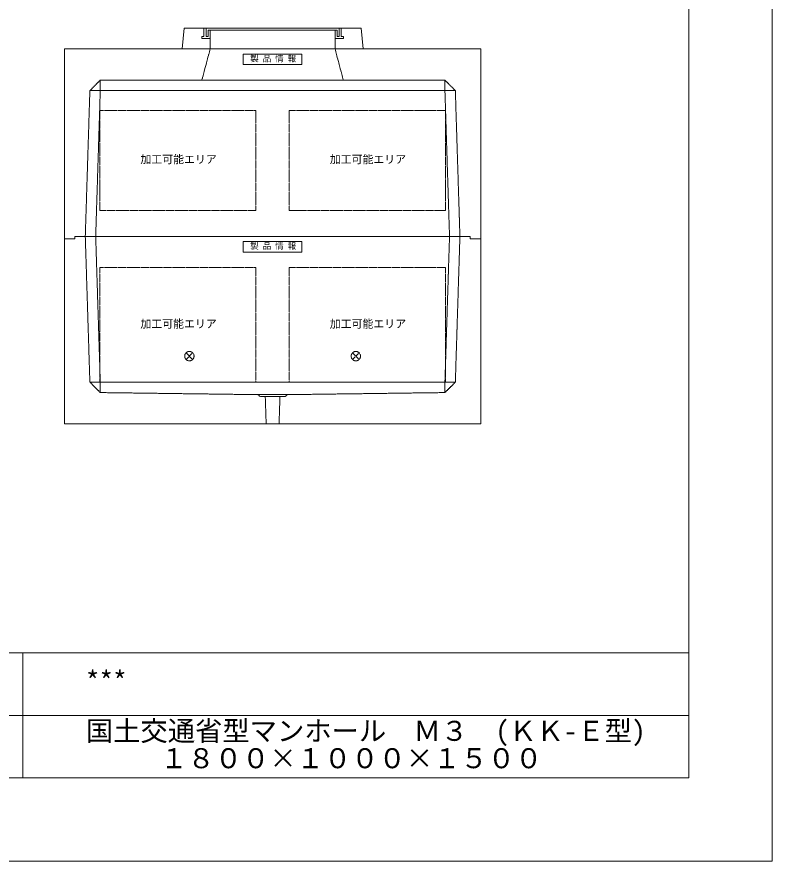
# Model space of a CAD drawing. Units: millimetres, scale not verified. Extents: x -5940 to 5940, y -4200 to 4200.
# Drawn here: x 2311 to 5940, y -4200 to -146 of the extents above; entities that cross this region are included whole.
import ezdxf
from ezdxf.enums import TextEntityAlignment as Align

# ---------------------------------------------------------------- set-up
doc = ezdxf.new("R2010")
doc.units = ezdxf.units.MM
doc.header["$LTSCALE"] = 20
doc.linetypes.add('LONG_DASHED1', pattern=[7, 6, -1])
doc.linetypes.add('LONG_DOUBLE_CHAIN', pattern=[21.8, 18, -1, 0.6, -0.6, 0.6, -1])
for name, color, linetype, lineweight in [('0-0_D-TTL', 7, 'Continuous', 9), ('0-1_Defpoints', 7, 'Continuous', 9), ('0-2_D-TTL-FRAM1', 134, 'Continuous', 9), ('0-3_D-TTL-TXT', 7, 'Continuous', 9), ('0-5_D-STR-STR5', 1, 'LONG_DOUBLE_CHAIN', 9), ('0-8_D-STR', 7, 'LONG_DASHED1', 9), ('0-9_D-STR-STR1', 7, 'LONG_DASHED1', 9), ('0-A_D-STR-STR4', 134, 'LONG_DASHED1', 9)]:
    doc.layers.add(name, color=color, linetype=linetype, lineweight=lineweight)
doc.styles.add('ＭＳ ゴシック', font='')
doc.styles.get('ＭＳ ゴシック').set_extended_font_data('MS Gothic')

# ---------------------------------------------------------------- blocks, each defined once
blk = doc.blocks.new('A$C4DE05FD1')
at = {"layer": '0-0_D-TTL', "color": 134}
for p in [(114800, 76000), (4000, 4000)]:
    blk.add_line(p, (114800, 4000), dxfattribs=at)
at = {"layer": '0-1_Defpoints', "color": 134}
for p in [(118800, 84000), (0, 0)]:
    blk.add_line(p, (118800, 0), dxfattribs=at)
at = {"layer": '0-2_D-TTL-FRAM1'}
for p, q in [((38800, 10000), (114800, 10000)), ((82800, 10000), (82800, 4000)), ((64800, 7000), (114800, 7000))]:
    blk.add_line(p, q, dxfattribs=at)
blk = doc.blocks.new('A$C3FC15DFF')
at = {"layer": '0-9_D-STR-STR1', "linetype": 'Continuous'}
blk.add_lwpolyline([(-2820, 0), (2820, 0), (2820, -1000), (-2820, -1000)], close=True, dxfattribs=at)
at = {"layer": '0-9_D-STR-STR1', "style": 'ＭＳ ゴシック'}
blk.add_text('製 品 情 報', height=577.3, dxfattribs=at).set_placement((-2149.6, -882.5), align=Align.BOTTOM_LEFT)
blk = doc.blocks.new('A$C221B75DC')
at = {"layer": '0-5_D-STR-STR5'}
for points in [[(-16600, 12100), (-1600, 12100), (-1600, 2500), (-16600, 2500)], [(16600, 12100), (1600, 12100), (1600, 2500), (16600, 2500)]]:
    blk.add_lwpolyline(points, close=True, dxfattribs=at)
at = {"layer": '0-8_D-STR', "linetype": 'Continuous'}
for p, q in [((-20000, 18000), (-20000, -240)), ((20000, 18000), (-20000, 18000)), ((20000, 18000), (20000, -240)), ((19000, 0), (-19000, 0))]:
    blk.add_line(p, q, dxfattribs=at)
at = {"layer": '0-8_D-STR'}
for p, q in [((-6000, 18000), (-6800, 15000)), ((6000, 18000), (6800, 15000)), ((-16560, 15000), (-17560, 14000)), ((16560, 15000), (-16560, 15000)), ((-16560, 15000), (-16560, 14000)), ((16560, 15000), (17560, 14000)), ((16560, 15000), (16560, 14000)), ((-18000, 0), (-17560, 14000)), ((17560, 14000), (-17560, 14000)), ((-17000, 0), (-16560, 14000)), ((17000, 0), (16560, 14000)), ((18000, 0), (17560, 14000))]:
    blk.add_line(p, q, dxfattribs=at)
at = {"layer": '0-8_D-STR', "linetype": 'Continuous'}
for points in [[(-20000, -240), (-19000, -240), (-19000, 0)], [(20000, -240), (19000, -240), (19000, 0)]]:
    blk.add_lwpolyline(points, dxfattribs=at)
at = {"layer": '0-9_D-STR-STR1'}
blk.add_blockref('A$C3FC15DFF', (0, 17500), dxfattribs=at)
blk = doc.blocks.new('A$C019679C0')
at = {"layer": '0-8_D-STR', "linetype": 'Continuous'}
for p, q in [((-8700, 0), (-8500, 2000)), ((8500, 2000), (-8500, 2000)), ((8700, 0), (8500, 2000)), ((-8700, 0), (8700, 0))]:
    blk.add_line(p, q, dxfattribs=at)
at = {"layer": '0-8_D-STR'}
for p, q in [((-6000, 0), (-6000, 1800)), ((6000, 1800), (6000, 0))]:
    blk.add_line(p, q, dxfattribs=at)
at = {"layer": '0-A_D-STR-STR4'}
for points in [[(-6600, 2000), (-6600, 1200), (-6800, 1200), (-6800, 1000), (-6000, 1000)], [(-6000, 1800), (-6200, 1800), (-6200, 1200), (-6400, 1200), (-6400, 2000)], [(-6000, 1800), (6000, 1800), (6200, 1800)], [(6600, 2000), (6600, 1200), (6800, 1200), (6800, 1000), (6000, 1000)], [(6200, 1800), (6200, 1200), (6400, 1200), (6400, 2000)]]:
    blk.add_lwpolyline(points, dxfattribs=at)
blk = doc.blocks.new('A$C2E04648D')
at = {"layer": '0-5_D-STR-STR5'}
for p, q in [((-16600, -14000), (-16600, -3000)), ((16600, -14000), (16600, -3000)), ((-16600, -14000), (-1600, -14000)), ((16600, -14000), (1600, -14000))]:
    blk.add_line(p, q, dxfattribs=at)
for points in [[(-16600, -3000), (-1600, -3000), (-1600, -14000)], [(16600, -3000), (1600, -3000), (1600, -14000)]]:
    blk.add_lwpolyline(points, dxfattribs=at)
at = {"layer": '0-8_D-STR', "linetype": 'Continuous'}
for p, q in [((-19000, 0), (19000, 0)), ((-19000, -240), (-19000, 0)), ((-20000, -18000), (-20000, -240)), ((-20000, -240), (-19000, -240)), ((20000, -18000), (-20000, -18000))]:
    blk.add_line(p, q, dxfattribs=at)
at = {"layer": '0-8_D-STR'}
for p, q in [((-18000, 0), (-17560, -14000)), ((-17000, 0), (-16560, -14000)), ((17000, 0), (16560, -14000)), ((18000, 0), (17560, -14000)), ((-16560, -15000), (-17560, -14000)), ((17560, -14000), (-17560, -14000)), ((-16560, -15000), (-16560, -14000)), ((16560, -15000), (17560, -14000)), ((16560, -15000), (16560, -14000)), ((-16560, -15000), (-1400, -15200)), ((1400, -15200), (-1400, -15200)), ((-1200, -15380), (-1400, -15200)), ((1200, -15380), (-1200, -15380)), ((-621, -18000), (-705, -15380)), ((621, -18000), (705, -15380)), ((1200, -15380), (1400, -15200)), ((16560, -15000), (1400, -15200))]:
    blk.add_line(p, q, dxfattribs=at)
at = {"layer": '0-8_D-STR', "linetype": 'Continuous'}
blk.add_lwpolyline([(20000, -18000), (20000, -240), (19000, -240), (19000, 0)], dxfattribs=at)
at = {"layer": '0-9_D-STR-STR1'}
blk.add_blockref('A$C3FC15DFF', (0, -500), dxfattribs=at)
blk = doc.blocks.new('A$C1C640AAB')
at = {"layer": '0-5_D-STR-STR5'}
for p, q in [((-318.2, -318.2), (318.2, 318.2)), ((-318.2, 318.2), (318.2, -318.2))]:
    blk.add_line(p, q, dxfattribs=at)
blk.add_circle((0, 0), 450, dxfattribs=at)
blk = doc.blocks.new('A$Ca35ca6b8')
at = {"layer": '0-5_D-STR-STR5'}
for p in [(-8000, -11500), (8000, -11500)]:
    blk.add_blockref('A$C1C640AAB', p, dxfattribs=at)
at = {"layer": '0-8_D-STR'}
blk.add_blockref('A$C2E04648D', (0, 0), dxfattribs=at)

msp = doc.modelspace()

# ---------------------------------------------------------------- block references
at = {"layer": '0-0_D-TTL', "xscale": 0.1, "yscale": 0.1}
msp.add_blockref('A$C4DE05FD1', (-5940, -4200), dxfattribs=at)
at = {"layer": '0-8_D-STR', "xscale": 0.05, "yscale": 0.05}
for name, p in [('A$C019679C0', (3540, -300)), ('A$C221B75DC', (3540, -1200)), ('A$Ca35ca6b8', (3540, -1200))]:
    msp.add_blockref(name, p, dxfattribs=at)

# ---------------------------------------------------------------- texts
at = {"layer": '0-3_D-TTL-TXT', "style": 'ＭＳ ゴシック'}
for s, p in [('***', (2642.65, -3412.4)), ('国土交通省型マンホール\u3000Ｍ３\u3000(ＫＫ-Ｅ型)', (2642.65, -3651.52)), ('１８００×１０００×１５００', (2999.75, -3782.85))]:
    msp.add_text(s, height=96.19, dxfattribs=at).set_placement(p, align=Align.BOTTOM_LEFT)
at = {"layer": '0-5_D-STR-STR5', "style": 'ＭＳ ゴシック'}
for p in [(2904.7, -860.72), (3814.7, -860.72), (2904.7, -1650.72), (3814.7, -1650.72)]:
    msp.add_text('加工可能エリア', height=38.42, dxfattribs=at).set_placement(p, align=Align.BOTTOM_LEFT)

doc.saveas('drawing.dxf')
